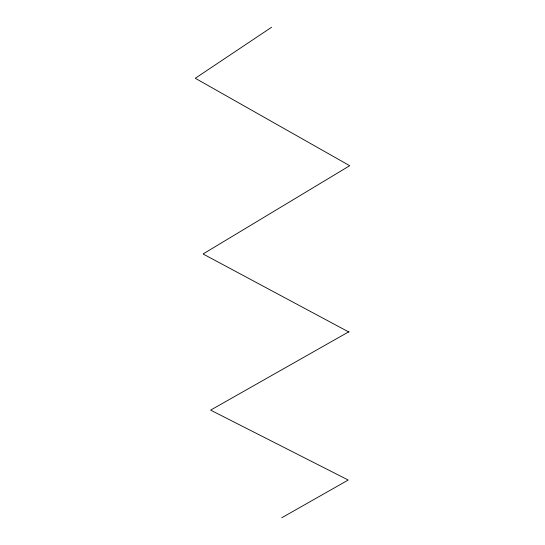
<?xml version="1.0" encoding="UTF-8"?>
<svg xmlns="http://www.w3.org/2000/svg" width="545" height="545" viewBox="0 0 545 545"><rect width="100%" height="100%" fill="white"/><g stroke="black" fill="none" stroke-linecap="round" stroke-linejoin="round"><path stroke-width="0.82" d="M271.608 27.25L195.28 78.269L349.72 165.707L203.387 253.772M281.779 517.75L348.228 480.036L210.608 410.126L348.936 331.707M203.401 254.154L348.929 332.069"/></g></svg>
